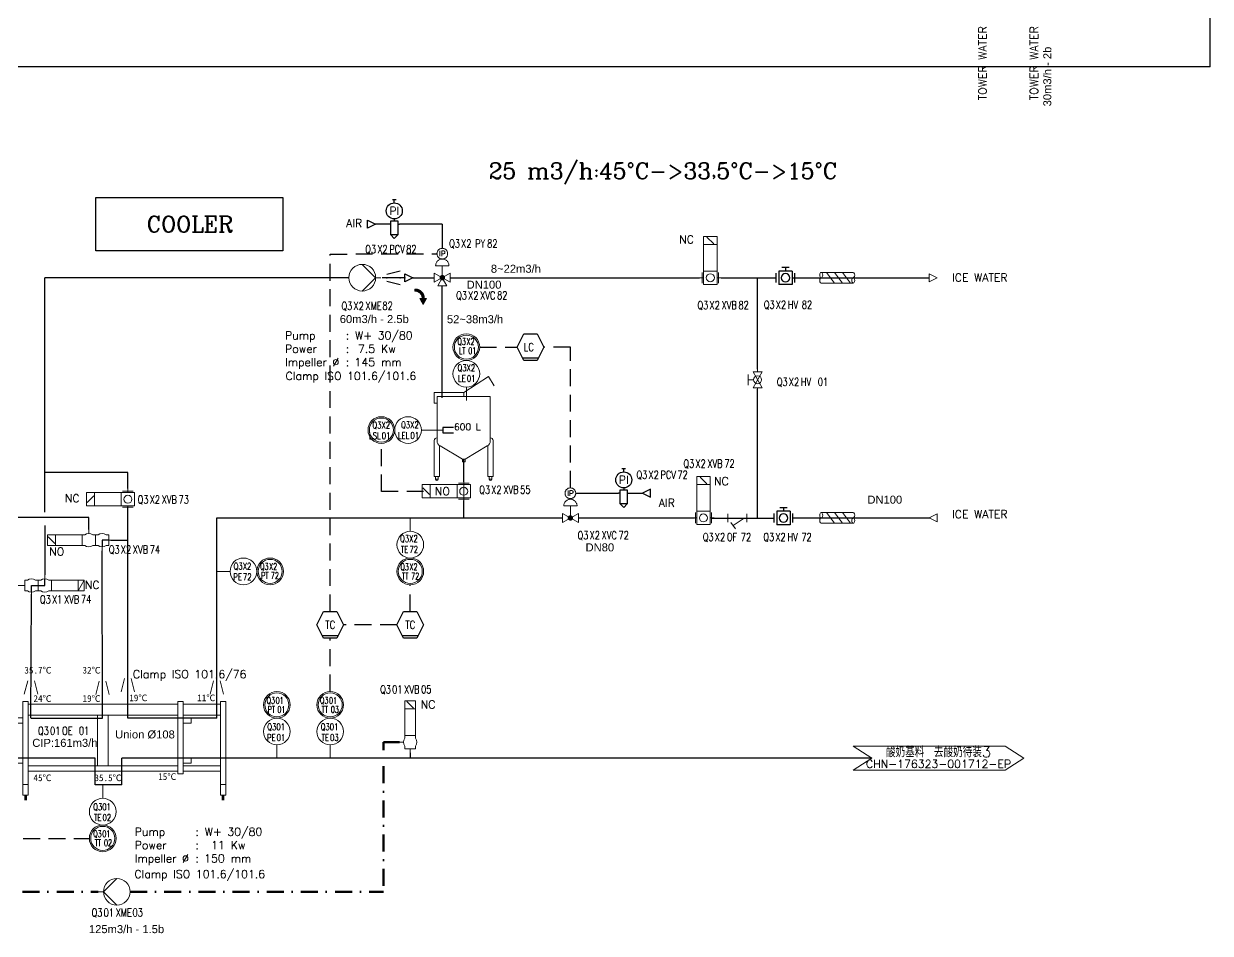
# Model space of a CAD drawing. Header units: inches. Extents: x 14952 to 16573, y 22099 to 23546.
# Drawn here: x 16019.7 to 16464.4, y 22356.9 to 22697.6 of the extents above; entities that cross this region are included whole.
import ezdxf
from ezdxf.enums import TextEntityAlignment as Align

# ---------------------------------------------------------------- set-up
doc = ezdxf.new("R2010")
doc.units = ezdxf.units.IN
doc.header["$MEASUREMENT"] = 0
for name, pattern in [('ACAD_ISO02W100', [15, 12, -3]), ('DASHDOT2', [12.7, 6.35, -3.175, 0, -3.175]), ('DASHED2', [9.525, 6.35, -3.175])]:
    doc.linetypes.add(name, pattern=pattern)
for name, color, linetype in [('14 Pipe Water Cold', 142, 'Continuous'), ('60 TXT International', 7, 'Continuous'), ('DIAMETRE', 7, 'Continuous'), ('LIAISON INSTRUMENTATION', 140, 'DASHED2'), ('LIBELLE-INSTRUM', 7, 'Continuous'), ('MATERIEL-DIVERS', 7, 'Continuous'), ('REPERES', 7, 'Continuous'), ('Steam pipe', 231, 'Continuous'), ('techn-data', 7, 'Continuous'), ('TEXTES', 7, 'Continuous'), ('TUYAUTERIE-AIR INSTRUMENT', 3, 'Continuous'), ('TUYAUTERIE-EAU', 5, 'Continuous'), ('TUYAUTERIE-EAU UTILITES FROIDE', 142, 'Continuous'), ('TUYAUTERIE-EGOUT', 32, 'Continuous'), ('TUYAUTERIE-NEP', 4, 'DASHDOT2'), ('TUYAUTERIE-PROCESS', 30, 'Continuous'), ('TXT_FR', 7, 'Continuous'), ('VANNES', 7, 'Continuous'), ('VANNES-FLUIDES-AUX', 7, 'Continuous')]:
    doc.layers.add(name, color=color, linetype=linetype)
for name, color, linetype, lineweight in [('17 Pipe CIP', 4, 'DASHDOT2', 50), ('19 Pipe Process', 30, 'Continuous', 30), ('31 Equipment', 7, 'Continuous', 9), ('33 Instruments Labels', 7, 'Continuous', 9), ('40 TXT Data', 7, 'Continuous', 9), ('43 TXT English', 7, 'Continuous', 9), ('61 Revision Cloud', 1, 'Continuous', 9)]:
    doc.layers.add(name, color=color, linetype=linetype, lineweight=lineweight)
doc.layers.get('REPERES').off()
doc.styles.add('ROMANC', font='romanc')
doc.styles.add('ROMANS', font='ROMANS.SHX')
doc.styles.get("Standard").update_dxf_attribs({"font": 'arial.ttf'})
doc.styles.add('USER1', font='TXT.SHX', dxfattribs={"bigfont": 'gbcbig.shx'})

# ---------------------------------------------------------------- blocks, each defined once
blk = doc.blocks.new('APV-PMP-GEN-CENTR-1')
at = {"layer": '31 Equipment', "ltscale": 38}
for p, q in [((5, 0), (0, 5)), ((-5, 0), (-7, 0)), ((5, 0), (0, -5)), ((5, 0), (7, 0))]:
    blk.add_line(p, q, dxfattribs=at)
blk.add_circle((0, 0), 5, dxfattribs=at)
blk = doc.blocks.new('APV-VLV-SSEAT-SW41-3')
at = {"layer": '31 Equipment', "ltscale": 38}
for p, q in [((1.25, 15.25), (-1.25, 12.75)), ((-2, 2.5), (-2, 1.5)), ((2, 2.5), (2, 1.5)), ((2.5, 0), (4, 0)), ((-2, -2.5), (-2, -1.5)), ((2, -2.5), (-2, -2.5)), ((-2, -2.5), (2, -2.5)), ((0, -2.5), (0, -5)), ((2, -2.5), (2, -1.5))]:
    blk.add_line(p, q, dxfattribs=at)
for points in [[(-2, 12.5), (2, 12.5), (2, 15.5), (-2, 15.5)], [(-2, 2.5), (2, 2.5), (2, 12.5), (-2, 12.5)]]:
    blk.add_lwpolyline(points, close=True, dxfattribs=at)
for start, end in [(143.1301, 216.8699), (323.1301, 36.8699)]:
    blk.add_arc((0, 0), 2.5, start, end, dxfattribs=at)
blk = doc.blocks.new('FLE23')
at = {"color": 7}
for p, q in [((0, -1.5), (0, 1.5)), ((0, 1.5), (3, 0)), ((3, 0), (0, -1.5))]:
    blk.add_line(p, q, dxfattribs=at)
at = {"layer": 'MATERIEL-DIVERS', "color": 2}
for p in [(0, 0), (3, 0)]:
    blk.add_point(p, dxfattribs=at)
at = {"layer": 'MATERIEL-DIVERS', "color": 7, "extrusion": (-1, 0, 0)}
blk.add_point((0, 0), dxfattribs=at)
at = {"layer": 'MATERIEL-DIVERS', "color": 7, "extrusion": (1, 0, 0)}
blk.add_point((3, 0), dxfattribs=at)
blk = doc.blocks.new('CR')
at = {"color": 7}
for p, q in [((-2.5, 2.5), (2.5, 1.25)), ((2.5, 1.25), (2.5, 1.25)), ((2.5, -1.25), (-2.5, -2.5))]:
    blk.add_line(p, q, dxfattribs=at)
at = {"color": 7, "extrusion": (-1, 0, 0)}
blk.add_point((-2.5, 0), dxfattribs=at)
at = {"color": 7, "extrusion": (1, 0, 0)}
blk.add_point((2.5, 0), dxfattribs=at)
blk = doc.blocks.new('APV-SIGN-ARW-DEFWAY-3')
at = {"layer": '31 Equipment'}
h = blk.add_hatch(dxfattribs=at)
h.set_pattern_fill('ANSI31', color=256, scale=0.01, style=0)
h.set_pattern_definition([(135, (0, 0), (0.02245064, 0.02245064), [])])
edge = h.paths.add_edge_path()
edge.add_line((-1.25, -5.25), (-2, -5.25))
edge.add_arc((-4.75, -5.25), 2.75, 360, 450)
edge.add_line((-4.75, -2.5), (-4.75, -3.375))
edge.add_line((-4.75, -3.375), (-7, -2.125))
edge.add_line((-7, -2.125), (-4.75, -0.875))
edge.add_line((-4.75, -0.875), (-4.75, -1.75))
edge.add_arc((-4.75, -5.25), 3.5, 360, 450, ccw=False)
blk.add_line((-2, -5.25), (-1.25, -5.25), dxfattribs=at)
for points in [[(-4.75, -2.5), (-4.75, -3.375), (-7, -2.125), (-4.75, -0.875)], [(-4.75, -0.875), (-4.75, -1.75)]]:
    blk.add_lwpolyline(points, dxfattribs=at)
for radius in [3.5, 2.75]:
    blk.add_arc((-4.75, -5.25), radius, 0, 90, dxfattribs=at)
blk = doc.blocks.new('APV-INS-M-L-TE')
at = {"layer": '31 Equipment', "color": 7}
blk.add_line((0, -5), (0, -10), dxfattribs=at)
blk.add_circle((0, 0), 5, dxfattribs=at)
at = {"layer": '33 Instruments Labels', "style": 'ROMANS', "width": 0.8, "flags": 8}
blk.add_attdef('TE', text='', height=3, dxfattribs=at).set_placement((0, 0), align=Align.MIDDLE)
blk = doc.blocks.new('APV-INS-F-L-TT')
at = {"layer": '31 Equipment'}
for radius in [5, 4.5]:
    blk.add_circle((0, 0), radius, dxfattribs=at)
blk = doc.blocks.new('APV-OTH-GEN-INSULATE-1')
at = {"layer": '31 Equipment'}
for p, q in [((6, 2), (-6, 2)), ((-5, -2), (-2, 2)), ((-2, -2), (1, 2)), ((1, -2), (4, 2)), ((-6, -2), (6, -2))]:
    blk.add_line(p, q, dxfattribs=at)
for centre, major_axis in [((-6, 1), (0, 1)), ((6, -1), (0, -1))]:
    blk.add_ellipse(centre, major_axis=major_axis, ratio=0.547943, start_param=0, end_param=3.141593, dxfattribs=at)
at = {"layer": '31 Equipment', "extrusion": (0, 0, -1)}
for centre, major_axis in [((-6, -1), (0, -1)), ((6, 1), (0, 1))]:
    blk.add_ellipse(centre, major_axis=major_axis, ratio=0.547943, dxfattribs=at)
blk = doc.blocks.new('APV-VLV-MODUL-2WAY-1')
at = {"layer": '31 Equipment', "linetype": 'ACAD_ISO02W100', "ltscale": 38}
for p, q in [((2.5, 4.5), (-2.5, 4.5)), ((0, 1), (0, 4.5))]:
    blk.add_line(p, q, dxfattribs=at)
at = {"layer": '31 Equipment', "ltscale": 38}
for p, q in [((-3, 0), (-4, 0)), ((3, 0), (4, 0))]:
    blk.add_line(p, q, dxfattribs=at)
at = {"layer": '31 Equipment'}
for p, q in [((-3, 1.734), (-3, -1.734)), ((-3, -1.734), (3, 1.734)), ((3, -1.734), (-3, 1.734)), ((3, 1.734), (3, -1.734))]:
    blk.add_line(p, q, dxfattribs=at)
at = {"layer": '31 Equipment', "const_width": 1}
blk.add_lwpolyline([(-0.5, 0, 1), (0.5, 0, 1)], format="xyb", close=True, dxfattribs=at)
at = {"layer": '31 Equipment', "linetype": 'ACAD_ISO02W100', "ltscale": 38}
blk.add_arc((0, 4.5), 2.5, 0, 180, dxfattribs=at)
blk = doc.blocks.new('APV-VLV-BFLY-SVS-3')
at = {"layer": '31 Equipment', "ltscale": 38}
for p, q in [((1.25, 15.25), (-1.25, 12.75)), ((-2.5, 0), (-4, 0)), ((2.5, 2.5), (-2.5, 2.5)), ((-2.5, 2.5), (-2.5, -2.5)), ((2.5, -2.5), (2.5, 2.5)), ((2.5, 0), (4, 0)), ((-2.5, -2.5), (2.5, -2.5))]:
    blk.add_line(p, q, dxfattribs=at)
at = {"layer": '31 Equipment'}
for p, q in [((-3, 2), (-3, -2)), ((3, -2), (3, 2))]:
    blk.add_line(p, q, dxfattribs=at)
at = {"layer": '31 Equipment', "ltscale": 38}
for points in [[(-2.5, 12.5), (2.5, 12.5), (2.5, 15.5), (-2.5, 15.5)], [(-2.5, 2.5), (2.5, 2.5), (2.5, 12.5), (-2.5, 12.5)]]:
    blk.add_lwpolyline(points, close=True, dxfattribs=at)
blk.add_circle((0, 0), 1.5, dxfattribs=at)
blk = doc.blocks.new('APV-TNK-SMALL-13')
at = {"layer": '31 Equipment', "ltscale": 38}
for p, q in [((-11.44, 35.55), (-9.25, 38.96)), ((-9.25, 38.96), (0, 32.95)), ((11, 32.95), (0, 32.95)), ((0, 31.45), (0, 32.95)), ((11, 28.95), (11, 32.95)), ((10, 28.95), (11, 28.95)), ((-10.5, 0.5), (-10.5, 1.5)), ((-9.5, 0.5), (-10.5, 0.5)), ((-9.5, 1.5), (-9.5, 0.5)), ((9.5, 0.5), (9.5, 1.5)), ((10.5, 0.5), (9.5, 0.5)), ((10.5, 1.5), (10.5, 0.5))]:
    blk.add_line(p, q, dxfattribs=at)
at = {"layer": '31 Equipment', "color": 7}
for p, q in [((9.99, 31.45), (-9.99, 31.45)), ((-9.98, 31.46), (-9.98, 14.84)), ((9.99, 14.84), (9.99, 31.46)), ((-11, 15), (-11, 1.5)), ((11, 15), (11, 1.5)), ((-9, 1.5), (-9, 13.1)), ((-0.5, 8), (-8.76, 13)), ((8.77, 13), (0.5, 8)), ((9, 1.5), (9, 13.1)), ((-0.5, 8), (-0.5, 7)), ((-0.5, 8), (0.5, 8)), ((-0.5, 7), (0.5, 7)), ((0.5, 7), (0.5, 8))]:
    blk.add_line(p, q, dxfattribs=at)
at = {"layer": '31 Equipment'}
for p, q in [((-9, 1.5), (-11, 1.5)), ((11, 1.5), (9, 1.5))]:
    blk.add_line(p, q, dxfattribs=at)
at = {"layer": '31 Equipment', "color": 7}
for centre, radius, start, end in [((-10, 15), 1, 90, 180), ((-7.98, 14.84), 2, 180, 247.0521), ((7.99, 14.84), 2, 292.9283, 0), ((10, 15), 1, 0, 90)]:
    blk.add_arc(centre, radius, start, end, dxfattribs=at)
at = {"layer": '31 Equipment', "ltscale": 38}
for centre in [(-10, 0.5), (10, 0.5)]:
    blk.add_arc(centre, 0.5, 180, 0, dxfattribs=at)
blk.add_point((0, 7), dxfattribs=at)
blk = doc.blocks.new('APV-INS-M-L-LE2')
at = {"layer": '31 Equipment', "color": 7}
blk.add_line((5, 0), (13, 0), dxfattribs=at)
at = {"layer": '31 Equipment', "lineweight": 25}
blk.add_lwpolyline([(17, 1), (13, 1), (13, 0), (13, -1), (17, -1)], dxfattribs=at)
at = {"layer": '31 Equipment', "color": 7}
blk.add_circle((0, 0), 5, dxfattribs=at)
at = {"layer": '33 Instruments Labels', "style": 'ROMANS', "width": 0.8}
blk.add_attdef('LE?', text='', height=3, dxfattribs=at).set_placement((0, 0), align=Align.MIDDLE)
blk = doc.blocks.new('APV-INS-F-L-LS')
at = {"layer": '31 Equipment'}
for radius in [5, 4.5]:
    blk.add_circle((0, 0), radius, dxfattribs=at)
at = {"layer": '33 Instruments Labels', "style": 'ROMANS', "width": 0.8}
blk.add_attdef('LS?', text='', height=3, dxfattribs=at).set_placement((0, 0), align=Align.MIDDLE)
blk = doc.blocks.new('APV-INS-M-L-LE1')
at = {"layer": '31 Equipment', "color": 7}
blk.add_line((0, -5), (0, -10), dxfattribs=at)
blk.add_circle((0, 0), 5, dxfattribs=at)
blk = doc.blocks.new('APV-VLV-MODUL-3WAY-1')
at = {"layer": '31 Equipment', "linetype": 'ACAD_ISO02W100', "ltscale": 38}
for p, q in [((2.5, 4.5), (-2.5, 4.5)), ((0, 1), (0, 4.5))]:
    blk.add_line(p, q, dxfattribs=at)
at = {"layer": '31 Equipment', "ltscale": 38}
for p, q in [((-3, 0), (-4, 0)), ((3, 0), (4, 0))]:
    blk.add_line(p, q, dxfattribs=at)
at = {"layer": '31 Equipment'}
for p, q in [((-3, 1.734), (-3, -1.734)), ((-3, -1.734), (3, 1.734)), ((3, -1.734), (-3, 1.734)), ((3, 1.734), (3, -1.734)), ((0, -3), (0, -4))]:
    blk.add_line(p, q, dxfattribs=at)
blk.add_lwpolyline([(0, 0), (1.734, -3), (-1.734, -3), (0, 0)], dxfattribs=at)
at = {"layer": '31 Equipment', "const_width": 1}
blk.add_lwpolyline([(-0.5, 0, 1), (0.5, 0, 1)], format="xyb", close=True, dxfattribs=at)
at = {"layer": '31 Equipment', "linetype": 'ACAD_ISO02W100', "ltscale": 38}
blk.add_arc((0, 4.5), 2.5, 0, 180, dxfattribs=at)
blk = doc.blocks.new('APV-SIGN-ARW-FLOW-1')
at = {"layer": '31 Equipment'}
for p, q in [((-1.5, -1.5), (-1.5, 1.5)), ((-1.5, 1.5), (1.5, 0)), ((1.5, 0), (-1.5, -1.5))]:
    blk.add_line(p, q, dxfattribs=at)
blk = doc.blocks.new('NBF_ARROW-4TEXTS')
at = {"layer": '40 TXT Data', "color": 5, "style": 'ROMANS'}
blk.add_attdef('CAPACITY', text='', height=2.5, dxfattribs=at).set_placement((-5, 4), align=Align.BOTTOM_RIGHT)
blk.add_attdef('PID-NO/TAG', text='', height=2.5, dxfattribs=at).set_placement((-5, -7), align=Align.TOP_RIGHT)
at = {"layer": '43 TXT English', "style": 'ROMANS'}
blk.add_attdef('TEXT-ENG', text='', height=3, dxfattribs=at).set_placement((-5, -1), align=Align.BOTTOM_RIGHT)
at = {"layer": '60 TXT International', "style": 'ROMANS'}
blk.add_attdef('TEXT-RUS', text='', height=3, dxfattribs=at).set_placement((-5, -2), align=Align.TOP_RIGHT)
blk = doc.blocks.new('APV-INS-M-L-PE')
at = {"layer": '31 Equipment', "color": 7}
blk.add_line((0, -5), (0, -10), dxfattribs=at)
blk.add_circle((0, 0), 5, dxfattribs=at)
at = {"layer": '33 Instruments Labels', "style": 'ROMANS', "width": 0.8, "flags": 8}
blk.add_attdef('PE', text='', height=3, dxfattribs=at).set_placement((0, 0), align=Align.MIDDLE)
blk = doc.blocks.new('APV-FILT-GEN-Y-1')
at = {"layer": '31 Equipment'}
for p, q in [((-3.5, -1.5), (-3.5, 1.5)), ((-3.5, 0), (3.5, 0)), ((-2.5, 0), (1.6, -2.87)), ((3.5, 1.5), (3.5, -1.5)), ((2.46, -1.64), (0.74, -4.1))]:
    blk.add_line(p, q, dxfattribs=at)
blk = doc.blocks.new('APV-INS-F-L-PT')
at = {"layer": '31 Equipment'}
for radius in [5, 4.5]:
    blk.add_circle((0, 0), radius, dxfattribs=at)
blk = doc.blocks.new('APV-INS-F-PLC-TC')
at = {"layer": '31 Equipment', "lineweight": -3}
for p, q in [((-5, 0), (-2.5, 5)), ((-2.5, 5), (2.5, 5)), ((2.5, 5), (5, 0)), ((-2.5, -5), (-5, 0)), ((5, 0), (2.5, -5)), ((-3, -4), (3, -4)), ((2.5, -5), (-2.5, -5))]:
    blk.add_line(p, q, dxfattribs=at)
at = {"layer": '33 Instruments Labels', "style": 'ROMANS', "width": 0.8}
blk.add_text('TC', height=3, dxfattribs=at).set_placement((0, 0), align=Align.MIDDLE)
blk = doc.blocks.new('APV-INS-F-L-LT')
at = {"layer": '31 Equipment'}
for radius in [5, 4.5]:
    blk.add_circle((0, 0), radius, dxfattribs=at)
blk = doc.blocks.new('APV-VLV-IPCNV-GEN-1')
at = {"layer": '31 Equipment', "linetype": 'ACAD_ISO02W100', "ltscale": 38}
blk.add_circle((0, 0), 2, dxfattribs=at)
at = {"layer": '31 Equipment', "style": 'ROMANS'}
blk.add_text('IP', height=2, dxfattribs=at).set_placement((0, 0), align=Align.MIDDLE)
blk = doc.blocks.new('DETR12MODIF')
at = {"layer": 'MATERIEL-DIVERS', "color": 7}
for p, q in [((-0.67, 9.33), (0.67, 9.33)), ((0, 8), (0, 9.33)), ((-1.33, 0), (-2, 0)), ((-1.33, -4), (-1.33, 1.33)), ((-1.33, 1.33), (1.33, 1.33)), ((1.33, 1.33), (1.33, -4)), ((1.33, 0), (2, 0)), ((-1.33, -4), (0, -5.33)), ((1.33, -4), (-1.33, -4)), ((0, -5.33), (1.33, -4))]:
    blk.add_line(p, q, dxfattribs=at)
at = {"layer": 'MATERIEL-DIVERS'}
blk.add_line((0, 2), (0, 1.33), dxfattribs=at)
blk.add_circle((0, 5), 3, dxfattribs=at)
at = {"layer": 'MATERIEL-DIVERS', "style": 'ROMANS'}
blk.add_text('PI', height=3, dxfattribs=at).set_placement((0, 5), align=Align.MIDDLE)
blk = doc.blocks.new('APV-SIGN-ARW-DWG-1')
at = {"layer": '31 Equipment'}
for p, q in [((-32, 4.49), (25, 4.49)), ((-32, 4.49), (-25, 0)), ((25, 4.49), (32, 0)), ((-25, 0), (-32, -4.49)), ((32, 0), (25, -4.49)), ((-32, -4.49), (25, -4.49))]:
    blk.add_line(p, q, dxfattribs=at)
at = {"layer": '31 Equipment', "style": 'ROMANS', "width": 0.8}
for tag, p in [('TEXT1', (0, 0.37)), ('TEXT2', (0, -3.63))]:
    blk.add_attdef(tag, text='', height=3, dxfattribs=at).set_placement(p, align=Align.CENTER)
blk = doc.blocks.new('REPNORM1')
at = {"layer": 'TEXTES', "style": 'ROMANS', "width": 0.75}
for tag, p in [('ZONE', (-9.75, -1.25)), ('SOUSZONE', (-5.25, -1.25)), ('ELEMENT', (-0.75, -1.25)), ('NUM', (5.59, -1.22))]:
    blk.add_attdef(tag, p, '', height=3, dxfattribs=at)
blk = doc.blocks.new('REPINS')
at = {"layer": 'TEXTES', "style": 'ROMANS', "width": 0.75}
for tag, p in [('ZONE', (-3.3, 1)), ('SOUSZONE', (0.1, 1)), ('NUM', (0.2, -3))]:
    blk.add_attdef(tag, p, '', height=2.5, dxfattribs=at)
blk.add_attdef('ELEMENT', text='', height=2.5, dxfattribs=at).set_placement((-0.2, -3), align=Align.RIGHT)
blk = doc.blocks.new('REPINS2')
at = {"layer": 'TEXTES', "style": 'ROMANS', "width": 0.7}
for tag, p in [('ZONE', (-3.35, 0.8)), ('SOUSZONE', (0.05, 0.8)), ('NUM', (0.7, -2.6))]:
    blk.add_attdef(tag, p, '', height=2.5, dxfattribs=at)
blk.add_attdef('ELEMENT', text='', height=2.5, dxfattribs=at).set_placement((-1.56, -2.59), align=Align.CENTER)
blk = doc.blocks.new('REPNORM')
at = {"layer": 'TEXTES', "style": 'ROMANS', "width": 0.75}
for tag, p in [('ZONE', (-9.75, -1.25)), ('SOUSZONE', (-5.25, -1.25)), ('ELEMENT', (0, -1.25)), ('NUM', (4.5, -1.25))]:
    blk.add_attdef(tag, p, '', height=3, dxfattribs=at)
blk = doc.blocks.new('TEXT-PUMP_caract_ANGLAIS')
at = {"layer": 'techn-data', "style": 'ROMANS'}
for s, p in [('Pump', (-22, 9)), ('Power', (-22, 4)), ('Kw', (14, 4)), ('Impeller %%C', (-22, -1)), ('mm', (14, -1))]:
    blk.add_text(s, height=3, dxfattribs=at).set_placement(p)
for p in [(2, 9), (2, 4), (2, -1)]:
    blk.add_text(':', height=3, dxfattribs=at).set_placement(p, align=Align.RIGHT)
blk.add_attdef('Type', (4.23, 9), '', height=3, dxfattribs=at)
for tag, p in [('Pui', (11.76, 4)), ('Dia', (11.76, -1))]:
    blk.add_attdef(tag, text='', height=3, dxfattribs=at).set_placement(p, align=Align.RIGHT)
blk = doc.blocks.new('APV-VLV-SSEAT-SW43-41')
at = {"layer": '31 Equipment', "ltscale": 38}
for p, q in [((1.25, 20.25), (-1.25, 17.75)), ((-2, 7.5), (-2, 6.5)), ((2, 7.5), (2, 6.5)), ((2.5, 5), (4, 5)), ((-2.5, 0), (-4, 0)), ((-2, 2.5), (-2, 3.5)), ((-2, 2.5), (2, 2.5)), ((-2, 2.5), (-2, 1.5)), ((2, 2.5), (2, 3.5)), ((2, 2.5), (2, 1.5)), ((-2, -1.5), (-2, -2.5)), ((-2, -2.5), (2, -2.5)), ((0, -2.5), (0, -5)), ((2, -1.5), (2, -2.5))]:
    blk.add_line(p, q, dxfattribs=at)
at = {"layer": '31 Equipment', "lineweight": 30}
for p, q in [((0, 0), (-2.5, 0)), ((0, -2.5), (0, 0))]:
    blk.add_line(p, q, dxfattribs=at)
at = {"layer": '31 Equipment', "ltscale": 38}
for points in [[(-2, 17.5), (2, 17.5), (2, 20.5), (-2, 20.5)], [(-2, 7.5), (2, 7.5), (2, 17.5), (-2, 17.5)]]:
    blk.add_lwpolyline(points, close=True, dxfattribs=at)
for centre, start, end in [((0, 5), 143.1301, 216.8699), ((0, 5), 323.1301, 36.8699), ((0, 0), 143.1301, 216.8699), ((0, 0), 323.1301, 36.8699)]:
    blk.add_arc(centre, 2.5, start, end, dxfattribs=at)
blk = doc.blocks.new('APV-VLVM-BALL-KHV+MF-1')
at = {"layer": '31 Equipment', "ltscale": 38}
for p, q in [((-3, 0), (-4, 0)), ((3, 0), (4, 0))]:
    blk.add_line(p, q, dxfattribs=at)
at = {"layer": '31 Equipment'}
for p, q in [((-3, 1.734), (-3, -1.734)), ((-3, -1.734), (3, 1.734)), ((3, -1.734), (-3, 1.734)), ((-2, 3.5), (2, 3.5)), ((0, 1.5), (0, 3.5)), ((3, 1.734), (3, -1.734))]:
    blk.add_line(p, q, dxfattribs=at)
blk.add_circle((0, 0), 1.5, dxfattribs=at)
blk = doc.blocks.new('VALVBUTT A BRIDES')
at = {"layer": 'VANNES'}
for p, q in [((-3.5, -1.73), (-3.5, 1.74)), ((-2.5, 2.5), (-2.5, -2.5)), ((-2.5, 2.5), (2.5, 2.5)), ((-1.4, 3.77), (1.4, 3.77)), ((0, 3.77), (0, 2.5)), ((2.5, 2.5), (2.5, -2.5)), ((3.5, -1.73), (3.5, 1.74)), ((-2.5, -2.5), (2.5, -2.5))]:
    blk.add_line(p, q, dxfattribs=at)
blk.add_circle((0, 0), 1.6, dxfattribs=at)
blk = doc.blocks.new('APV-FCE-GEN-REDCON-1')
at = {"layer": '31 Equipment', "color": 7}
for p, q in [((-2.5, 2.5), (2.5, 1.25)), ((2.5, 1.25), (2.5, 1.25)), ((2.5, -1.25), (-2.5, -2.5))]:
    blk.add_line(p, q, dxfattribs=at)
blk = doc.blocks.new('APV-VLV-SSEAT-SW43-11')
at = {"layer": '31 Equipment', "ltscale": 38}
for p, q in [((-2, 6.5), (-2, 7.5)), ((2, 6.5), (2, 7.5)), ((2.5, 5), (4, 5)), ((-4, 0), (-2.5, 0)), ((-2, 2.5), (-2, 3.5)), ((-2, 2.5), (2, 2.5)), ((-2, 1.5), (-2, 2.5)), ((2, 2.5), (2, 3.5)), ((2, 1.5), (2, 2.5)), ((-2, -2.5), (-2, -1.5)), ((-2, -2.5), (2, -2.5)), ((0, -5), (0, -2.5)), ((2, -2.5), (2, -1.5))]:
    blk.add_line(p, q, dxfattribs=at)
at = {"layer": '31 Equipment', "lineweight": 30, "ltscale": 38}
blk.add_line((0, 0), (0, 5), dxfattribs=at)
at = {"layer": '31 Equipment', "lineweight": 30}
for p, q in [((0, 5), (2.5, 5)), ((-2.5, 0), (0, 0))]:
    blk.add_line(p, q, dxfattribs=at)
at = {"layer": '31 Equipment', "ltscale": 38}
blk.add_lwpolyline([(-2, 7.5), (2, 7.5), (2, 17.5), (-2, 17.5)], close=True, dxfattribs=at)
for centre, start, end in [((0, 5), 143.1301, 216.8699), ((0, 5), 323.1301, 36.8699), ((0, 0), 143.1301, 216.8699), ((0, 0), 323.1301, 36.8699)]:
    blk.add_arc(centre, 2.5, start, end, dxfattribs=at)
blk = doc.blocks.new('A$C67AE6050')
at = {"layer": '31 Equipment'}
for p, q in [((2, 22.5), (2, 24.84)), ((2, 24.84), (6, 24.84)), ((2, 22.5), (6, 24.84)), ((6, 24.84), (6, 22.5))]:
    blk.add_line(p, q, dxfattribs=at)
blk.add_blockref('APV-VLV-SSEAT-SW43-11', (4, 5), dxfattribs=at)
blk = doc.blocks.new('A$C0E460E77')
at = {"layer": '31 Equipment'}
for p, q in [((32, 2), (32, 37)), ((34, 37), (32, 37)), ((34, 2), (34, 37)), ((90, 36), (34, 36)), ((92, 37), (90, 37)), ((90, 10), (90, 37)), ((92, 10), (92, 37)), ((106, 36), (92, 36)), ((106, 2), (106, 37)), ((108, 37), (106, 37)), ((108, 2), (108, 37)), ((90, 32), (34, 32)), ((60, 13), (60, 32)), ((60, 13), (60, 32)), ((64, 13), (64, 32)), ((64, 13), (64, 32)), ((106, 32), (92, 32)), ((30, 29), (30, 31)), ((32, 31), (30, 31)), ((32, 29), (30, 29)), ((95, 31), (92, 31)), ((95, 29), (92, 29)), ((95, 29), (95, 31)), ((30, 14), (30, 16)), ((32, 16), (30, 16)), ((32, 14), (30, 14)), ((95, 16), (92, 16)), ((95, 14), (92, 14)), ((95, 14), (95, 16)), ((90, 13), (34, 13)), ((90, 11), (34, 11)), ((92, 10), (90, 10)), ((106, 13), (92, 13)), ((106, 11), (92, 11)), ((34, 6), (32, 6)), ((108, 6), (106, 6)), ((34, 2), (32, 2)), ((108, 2), (106, 2))]:
    blk.add_line(p, q, dxfattribs=at)
for points in [[(32.5, 2), (33.5, 2), (32.5, 0), (33.5, 0)], [(106.5, 2), (107.5, 2), (106.5, 0), (107.5, 0)]]:
    blk.add_trace(points, dxfattribs=at)

msp = doc.modelspace()

# ---------------------------------------------------------------- linework, layer by layer
at = {"layer": '14 Pipe Water Cold'}
for p, q in [((16027.57, 22514.68), (16027.57, 22602.47)), ((16141.58, 22602.47), (16027.57, 22602.47)), ((16176.58, 22557.47), (16176.58, 22599.47)), ((16179.58, 22602.47), (16273.02, 22602.46)), ((16281.02, 22602.46), (16301.58, 22602.47)), ((16294.75, 22568.25), (16294.75, 22602.47)), ((16307.58, 22602.47), (16359.08, 22602.47)), ((16294.75, 22512.47), (16294.75, 22560.75)), ((16058.73, 22529.45), (16027.57, 22529.45)), ((16058.73, 22523.47), (16058.73, 22529.45)), ((16058.73, 22504.18), (16058.73, 22516.22)), ((16044.06, 22512.68), (15969.52, 22512.68)), ((16027.57, 22509.67), (16027.57, 22491.2)), ((16044.06, 22508.18), (16044.06, 22512.68)), ((16092.04, 22437.47), (16092.04, 22512.47)), ((16092.04, 22512.47), (16221.58, 22512.47)), ((16227.58, 22512.47), (16271.08, 22512.47)), ((16277.58, 22512.46), (16300.97, 22512.46)), ((16307.97, 22512.47), (16359.58, 22512.47)), ((16052.32, 22504.18), (16058.73, 22504.18)), ((16058.73, 22437.47), (16058.73, 22504.18)), ((16049.23, 22437.47), (16049.06, 22500.18)), ((16022.4, 22437.47), (16022.57, 22483.95)), ((16022.43, 22437.47), (16049.23, 22437.47)), ((16092.04, 22437.47), (16058.73, 22437.47))]:
    msp.add_line(p, q, dxfattribs=at)
at = {"layer": '17 Pipe CIP'}
for p, q in [((16154.58, 22428.47), (16154.58, 22425.47)), ((16154.58, 22428.47), (16160.58, 22428.47)), ((16154.58, 22419.47), (16154.58, 22372.47)), ((15980.87, 22372.47), (16047.58, 22372.47)), ((16059.58, 22372.47), (16154.58, 22372.47))]:
    msp.add_line(p, q, dxfattribs=at)
at = {"layer": '19 Pipe Process'}
for p, q in [((16464.38, 22681.42), (15758.65, 22681.42)), ((16026.29, 22422.47), (15967.58, 22422.47)), ((16046.44, 22422.47), (16026.29, 22422.47)), ((16046.44, 22412.47), (16046.44, 22422.47)), ((16337.54, 22422.47), (16056.44, 22422.47)), ((16056.44, 22412.47), (16056.44, 22422.47)), ((16164.58, 22424.47), (16164.58, 22422.47)), ((16056.44, 22412.47), (16046.44, 22412.47))]:
    msp.add_line(p, q, dxfattribs=at)
msp.add_lwpolyline([(16464.38, 22681.42), (16464.38, 22872.61)], dxfattribs=at)
at = {"layer": '31 Equipment', "lineweight": -3}
for p, q in [((16204.58, 22576.47), (16207.08, 22581.47)), ((16207.08, 22581.47), (16212.08, 22581.47)), ((16212.08, 22581.47), (16214.58, 22576.47)), ((16207.08, 22571.47), (16204.58, 22576.47)), ((16214.58, 22576.47), (16212.08, 22571.47)), ((16206.58, 22572.47), (16212.58, 22572.47)), ((16212.08, 22571.47), (16207.08, 22571.47))]:
    msp.add_line(p, q, dxfattribs=at)
at = {"layer": '31 Equipment'}
msp.add_line((16184.58, 22519.47), (16184.58, 22525.47), dxfattribs=at)
at = {"layer": 'LIAISON INSTRUMENTATION'}
for p, q in [((16190.58, 22576.47), (16204.58, 22576.47)), ((16224.58, 22576.47), (16214.58, 22576.47)), ((16153.73, 22522.39), (16153.73, 22540.41)), ((16153.73, 22522.47), (16169.58, 22522.47)), ((16164.58, 22477.47), (16164.58, 22487.47)), ((16159.58, 22472.47), (16139.58, 22472.47)), ((16134.58, 22447.47), (16134.58, 22467.47))]:
    msp.add_line(p, q, dxfattribs=at)
for points in [[(16134.58, 22477.47), (16134.58, 22611.31), (16174.58, 22611.46)], [(16224.58, 22523.73), (16224.58, 22576.47)], [(16009.96, 22392.48), (16044.31, 22392.47)]]:
    msp.add_lwpolyline(points, dxfattribs=at)
at = {"layer": 'MATERIEL-DIVERS'}
msp.add_lwpolyline([(16116.75, 22612.54), (16046.75, 22612.54), (16046.75, 22632.54), (16116.75, 22632.54)], close=True, dxfattribs=at)
at = {"layer": 'TUYAUTERIE-AIR INSTRUMENT'}
for p, q in [((16156.58, 22622.47), (16151.58, 22622.47)), ((16165.58, 22622.47), (16160.58, 22622.47)), ((16176.58, 22622.47), (16165.58, 22622.47)), ((16176.58, 22622.47), (16176.58, 22613.47)), ((16226.58, 22521.73), (16242.58, 22521.73)), ((16246.58, 22521.73), (16251.58, 22521.73))]:
    msp.add_line(p, q, dxfattribs=at)
at = {"layer": 'TUYAUTERIE-EAU UTILITES FROIDE'}
for p, q in [((16162.58, 22602.47), (16154.08, 22602.47)), ((16165.58, 22602.47), (16173.58, 22602.47)), ((16184.58, 22525.97), (16184.58, 22534.47)), ((16184.58, 22512.47), (16184.58, 22518.97))]:
    msp.add_line(p, q, dxfattribs=at)
at = {"layer": 'VANNES', "color": 7}
for p, q in [((16148.58, 22620.97), (16148.58, 22623.97)), ((16148.58, 22623.97), (16151.58, 22622.47)), ((16151.58, 22622.47), (16148.58, 22620.97)), ((16254.58, 22523.23), (16251.58, 22521.73)), ((16254.58, 22520.23), (16254.58, 22523.23)), ((16251.58, 22521.73), (16254.58, 22520.23))]:
    msp.add_line(p, q, dxfattribs=at)

# ---------------------------------------------------------------- block references
at = {"layer": '14 Pipe Water Cold', "xscale": -1}
for p in [(16305.17, 22602.46), (16304.47, 22512.46)]:
    msp.add_blockref('VALVBUTT A BRIDES', p, dxfattribs=at)
at = {"layer": '31 Equipment'}
ref = msp.add_blockref('NBF_ARROW-4TEXTS', (16380.46, 22660.67), dxfattribs=dict(at, xscale=-1, rotation=90))
ref.add_attrib('TEXT-ENG', 'TOWER WATER', dxfattribs={"layer": '43 TXT English', "height": 3, "rotation": 90, "style": 'ROMANS'}).set_placement((16381.46, 22696.67), align=Align.BOTTOM_RIGHT)
ref = msp.add_blockref('NBF_ARROW-4TEXTS', (16399.72, 22660.67), dxfattribs=dict(at, xscale=-1, rotation=90))
ref.add_attrib('TEXT-ENG', 'TOWER WATER', dxfattribs={"layer": '43 TXT English', "height": 3, "rotation": 90, "style": 'ROMANS'}).set_placement((16400.72, 22696.67), align=Align.BOTTOM_RIGHT)
for p in [(16151.58, 22621.47), (16268.72, 22516.73)]:
    msp.add_blockref('NBF_ARROW-4TEXTS', p, dxfattribs=at).add_auto_attribs({'TEXT-ENG': 'AIR'})
for name, p in [('APV-VLV-MODUL-3WAY-1', (16176.58, 22602.47)), ('APV-INS-F-L-LT', (16185.58, 22576.47)), ('APV-INS-F-L-LS', (16153.73, 22545.41)), ('APV-INS-M-L-LE2', (16163.73, 22545.41)), ('APV-INS-F-L-PT', (16112.04, 22492.47)), ('APV-INS-F-PLC-TC', (16134.58, 22472.47)), ('APV-INS-F-PLC-TC', (16164.58, 22472.47)), ('APV-INS-F-L-PT', (16114.58, 22442.47))]:
    msp.add_blockref(name, p, dxfattribs=at)
at = {"layer": '31 Equipment', "xscale": -1}
for name, p in [('APV-OTH-GEN-INSULATE-1', (16324.58, 22602.47)), ('APV-INS-M-L-LE1', (16185.58, 22566.47)), ('APV-TNK-SMALL-13', (16184.58, 22526.47)), ('APV-OTH-GEN-INSULATE-1', (16324.58, 22512.47)), ('APV-SIGN-ARW-FLOW-1', (16360.58, 22512.47)), ('APV-INS-F-L-TT', (16164.58, 22492.47)), ('APV-INS-F-L-TT', (16134.58, 22442.47)), ('APV-INS-M-L-PE', (16114.58, 22432.47)), ('APV-INS-M-L-TE', (16134.58, 22432.47)), ('APV-INS-F-L-TT', (16049.31, 22392.47))]:
    msp.add_blockref(name, p, dxfattribs=at)
for name, p, rotation in [('APV-SIGN-ARW-FLOW-1', (16360.58, 22602.47), 180), ('APV-SIGN-ARW-DEFWAY-3', (16171.58, 22599.47), 270), ('APV-VLVM-BALL-KHV+MF-1', (16294.75, 22564.25), 90), ('APV-INS-M-L-TE', (16164.58, 22502.47), 180), ('APV-INS-M-L-PE', (16102.04, 22492.47), 270.0000000000001), ('APV-INS-M-L-TE', (16049.31, 22402.47), 180)]:
    msp.add_blockref(name, p, dxfattribs=dict(at, rotation=rotation))
at = {"layer": '31 Equipment'}
ref = msp.add_blockref('NBF_ARROW-4TEXTS', (16360.58, 22601.11), dxfattribs=dict(at, xscale=-1))
ref.add_attrib('TEXT-ENG', 'ICE WATER', dxfattribs={"layer": '43 TXT English', "height": 3, "style": 'ROMANS'}).set_placement((16388.44, 22600.11), align=Align.BOTTOM_RIGHT)
ref = msp.add_blockref('NBF_ARROW-4TEXTS', (16360.58, 22512.47), dxfattribs=dict(at, xscale=-1))
ref.add_attrib('TEXT-ENG', 'ICE WATER', dxfattribs={"layer": '43 TXT English', "height": 3, "style": 'ROMANS'}).set_placement((16388.44, 22511.47), align=Align.BOTTOM_RIGHT)
at = {"layer": '31 Equipment', "rotation": 90}
for p in [(16058.73, 22449.8), (16022.43, 22449.01), (16049.2, 22448.89), (16092.04, 22449.01)]:
    msp.add_blockref('APV-FCE-GEN-REDCON-1', p, dxfattribs=at)
at = {"layer": '61 Revision Cloud', "xscale": -1, "rotation": 270}
msp.add_blockref('A$C67AE6050', (16017.57, 22483.2), dxfattribs=at)
at = {"layer": 'MATERIEL-DIVERS', "xscale": -1}
msp.add_blockref('CR', (16158.33, 22602.47), dxfattribs=at)
at = {"layer": 'MATERIEL-DIVERS'}
ref = msp.add_blockref('APV-SIGN-ARW-DWG-1', (16362.54, 22422.47), dxfattribs=at)
ref.add_attrib('TEXT1', '酸奶基料 去酸奶待装3', dxfattribs={"layer": '31 Equipment', "height": 4, "style": 'USER1'}).set_placement((16362.54, 22422.84), align=Align.CENTER)
ref.add_attrib('TEXT2', 'CHN-176323-001712-EP', dxfattribs={"layer": '31 Equipment', "height": 3, "style": 'USER1'}).set_placement((16362.54, 22418.84), align=Align.CENTER)
at = {"layer": 'REPERES'}
for name, p, values in [('REPNORM', (16188.9, 22614.99), {'ZONE': 'Q3', 'SOUSZONE': 'X2', 'ELEMENT': 'PY', 'NUM': '82'}), ('REPNORM1', (16157.46, 22612.89), {'ZONE': 'Q3', 'SOUSZONE': 'X2', 'ELEMENT': 'PCV', 'NUM': '82'}), ('REPNORM1', (16191.52, 22595.57), {'ZONE': 'Q3', 'SOUSZONE': 'X2', 'ELEMENT': 'XVC', 'NUM': '82'}), ('REPNORM1', (16148.55, 22591.62), {'ZONE': 'Q3', 'SOUSZONE': 'X2', 'ELEMENT': 'XME', 'NUM': '82'}), ('REPNORM1', (16281.98, 22591.92), {'ZONE': 'Q3', 'SOUSZONE': 'X2', 'ELEMENT': 'XVB', 'NUM': '82'}), ('REPINS2', (16185.58, 22576.47), {'ZONE': 'Q3', 'SOUSZONE': 'X2', 'NUM': '01', 'ELEMENT': 'LT'}), ('REPINS', (16185.58, 22566.47), {'ZONE': 'Q3', 'SOUSZONE': 'X2', 'ELEMENT': 'LE', 'NUM': '01'}), ('REPNORM1', (16311.71, 22563.18), {'ZONE': 'Q3', 'SOUSZONE': 'X2', 'ELEMENT': 'HV', 'NUM': '01'}), ('REPINS', (16153.69, 22545.03), {'ZONE': 'Q3', 'SOUSZONE': 'X2', 'ELEMENT': 'LSL', 'NUM': '01'}), ('REPINS', (16164.44, 22545.07), {'ZONE': 'Q3', 'SOUSZONE': 'X2', 'ELEMENT': 'LEL', 'NUM': '01'}), ('REPNORM1', (16276.68, 22532.56), {'ZONE': 'Q3', 'SOUSZONE': 'X2', 'ELEMENT': 'XVB', 'NUM': '72'}), ('REPNORM1', (16259.11, 22528.4), {'ZONE': 'Q3', 'SOUSZONE': 'X2', 'ELEMENT': 'PCV', 'NUM': '72'}), ('REPNORM1', (16200.18, 22522.79), {'ZONE': 'Q3', 'SOUSZONE': 'X2', 'ELEMENT': 'XVB', 'NUM': '55'}), ('REPNORM1', (16072.16, 22519.1), {'ZONE': 'Q3', 'SOUSZONE': 'X2', 'ELEMENT': 'XVB', 'NUM': '73'}), ('REPINS', (16164.07, 22502.47), {'ZONE': 'Q3', 'SOUSZONE': 'X2', 'ELEMENT': 'TE', 'NUM': '72'}), ('REPNORM1', (16237.03, 22505.73), {'ZONE': 'Q3', 'SOUSZONE': 'X2', 'ELEMENT': 'XVC', 'NUM': '72'}), ('REPNORM1', (16061.36, 22500.4), {'ZONE': 'Q3', 'SOUSZONE': 'X2', 'ELEMENT': 'XVB', 'NUM': '74'}), ('REPINS', (16101.67, 22492.12), {'ZONE': 'Q3', 'SOUSZONE': 'X2', 'ELEMENT': 'PE', 'NUM': '72'}), ('REPINS2', (16111.63, 22492.25), {'ZONE': 'Q3', 'SOUSZONE': 'X2', 'NUM': '72', 'ELEMENT': 'PT'}), ('REPINS2', (16164.22, 22492.07), {'ZONE': 'Q3', 'SOUSZONE': 'X2', 'NUM': '72', 'ELEMENT': 'TT'}), ('REPNORM1', (16035.54, 22481.72), {'ZONE': 'Q3', 'SOUSZONE': 'X1', 'ELEMENT': 'XVB', 'NUM': '74'}), ('REPNORM1', (16163.05, 22448), {'ZONE': 'Q3', 'SOUSZONE': '01', 'ELEMENT': 'XVB', 'NUM': '05'}), ('REPINS2', (16114.09, 22442.08), {'ZONE': 'Q3', 'SOUSZONE': '01', 'NUM': '01', 'ELEMENT': 'PT'}), ('REPINS2', (16134.09, 22442.08), {'ZONE': 'Q3', 'SOUSZONE': '01', 'NUM': '03', 'ELEMENT': 'TT'}), ('REPNORM1', (16034.81, 22432.49), {'ZONE': 'Q3', 'SOUSZONE': '01', 'ELEMENT': 'OE', 'NUM': '01'}), ('REPINS', (16114.3, 22431.99), {'ZONE': 'Q3', 'SOUSZONE': '01', 'ELEMENT': 'PE', 'NUM': '01'}), ('REPINS', (16134.3, 22431.99), {'ZONE': 'Q3', 'SOUSZONE': '01', 'ELEMENT': 'TE', 'NUM': '03'}), ('REPINS', (16049.05, 22401.98), {'ZONE': 'Q3', 'SOUSZONE': '01', 'ELEMENT': 'TE', 'NUM': '02'}), ('REPINS2', (16049.09, 22392.09), {'ZONE': 'Q3', 'SOUSZONE': '01', 'NUM': '02', 'ELEMENT': 'TT'}), ('REPNORM1', (16054.9, 22364.42), {'ZONE': 'Q3', 'SOUSZONE': '01', 'ELEMENT': 'XME', 'NUM': '03'})]:
    msp.add_blockref(name, p, dxfattribs=at).add_auto_attribs(values)
ref = msp.add_blockref('REPNORM', (16306.81, 22592.11), dxfattribs=at)
ref.add_attrib('ZONE', 'Q3', (16297.06, 22590.86), dxfattribs={"layer": 'TEXTES', "height": 3, "style": 'ROMANS', "width": 0.75})
ref.add_attrib('SOUSZONE', 'X2', (16301.56, 22590.86), dxfattribs={"layer": 'TEXTES', "height": 3, "style": 'ROMANS', "width": 0.75})
ref.add_attrib('ELEMENT', 'HV', (16306.08, 22590.86), dxfattribs={"layer": 'TEXTES', "height": 3, "style": 'ROMANS', "width": 0.75})
ref.add_attrib('NUM', '82', (16311.31, 22590.86), dxfattribs={"layer": 'TEXTES', "height": 3, "style": 'ROMANS', "width": 0.75})
ref = msp.add_blockref('REPNORM', (16283.96, 22505.08), dxfattribs=at)
ref.add_attrib('ZONE', 'Q3', (16274.21, 22503.83), dxfattribs={"layer": 'TEXTES', "height": 3, "style": 'ROMANS', "width": 0.75})
ref.add_attrib('SOUSZONE', 'X2', (16278.71, 22503.83), dxfattribs={"layer": 'TEXTES', "height": 3, "style": 'ROMANS', "width": 0.75})
ref.add_attrib('ELEMENT', 'OF', (16283.23, 22503.83), dxfattribs={"layer": 'TEXTES', "height": 3, "style": 'ROMANS', "width": 0.75})
ref.add_attrib('NUM', '72', (16288.46, 22503.83), dxfattribs={"layer": 'TEXTES', "height": 3, "style": 'ROMANS', "width": 0.75})
ref = msp.add_blockref('REPNORM', (16306.64, 22505.08), dxfattribs=at)
ref.add_attrib('ZONE', 'Q3', (16296.89, 22503.83), dxfattribs={"layer": 'TEXTES', "height": 3, "style": 'ROMANS', "width": 0.75})
ref.add_attrib('SOUSZONE', 'X2', (16301.39, 22503.84), dxfattribs={"layer": 'TEXTES', "height": 3, "style": 'ROMANS', "width": 0.75})
ref.add_attrib('ELEMENT', 'HV', (16305.91, 22503.84), dxfattribs={"layer": 'TEXTES', "height": 3, "style": 'ROMANS', "width": 0.75})
ref.add_attrib('NUM', '72', (16311.14, 22503.84), dxfattribs={"layer": 'TEXTES', "height": 3, "style": 'ROMANS', "width": 0.75})
at = {"layer": 'Steam pipe', "xscale": -1}
msp.add_blockref('APV-FILT-GEN-Y-1', (16287.14, 22512.46), dxfattribs=at)
at = {"layer": 'TUYAUTERIE-EAU'}
msp.add_blockref('FLE23', (16162.58, 22602.47), dxfattribs=at)
at = {"layer": 'TUYAUTERIE-EGOUT', "xscale": -1}
msp.add_blockref('APV-PMP-GEN-CENTR-1', (16054.58, 22372.47), dxfattribs=at)
at = {"layer": 'TUYAUTERIE-NEP'}
msp.add_blockref('A$C0E460E77', (15987.41, 22406.67), dxfattribs=at)
at = {"layer": 'TUYAUTERIE-PROCESS'}
for p, values in [((16139.63, 22570.33), {'Dia': '145', 'Pui': '7.5', 'Type': 'W+ 30/80'}), ((16083.29, 22384.44), {'Dia': '150', 'Pui': '11', 'Type': 'W+ 30/80'})]:
    msp.add_blockref('TEXT-PUMP_caract_ANGLAIS', p, dxfattribs=at).add_auto_attribs(values)
at = {"layer": 'VANNES', "xscale": -1}
for name, p in [('APV-VLV-BFLY-SVS-3', (16277.02, 22602.46)), ('APV-VLV-BFLY-SVS-3', (16274.41, 22512.47)), ('APV-VLV-MODUL-2WAY-1', (16224.58, 22512.47)), ('APV-VLV-SSEAT-SW41-3', (16164.58, 22428.47))]:
    msp.add_blockref(name, p, dxfattribs=at)
at = {"layer": 'VANNES'}
for name, p in [('APV-VLV-IPCNV-GEN-1', (16176.58, 22611.47)), ('APV-PMP-GEN-CENTR-1', (16146.58, 22602.47)), ('APV-VLV-IPCNV-GEN-1', (16224.58, 22521.73))]:
    msp.add_blockref(name, p, dxfattribs=at)
at = {"layer": 'VANNES', "xscale": -1, "rotation": 90}
msp.add_blockref('APV-VLV-BFLY-SVS-3', (16058.73, 22519.47), dxfattribs=at)
at = {"layer": 'VANNES'}
for name, p, rotation in [('APV-VLV-BFLY-SVS-3', (16184.58, 22522.47), 90.00000000000001), ('APV-VLV-SSEAT-SW43-41', (16049.06, 22504.18), 90)]:
    msp.add_blockref(name, p, dxfattribs=dict(at, rotation=rotation))
at = {"layer": 'VANNES-FLUIDES-AUX'}
for p in [(16158.58, 22622.47), (16244.58, 22521.73)]:
    msp.add_blockref('DETR12MODIF', p, dxfattribs=at)

# ---------------------------------------------------------------- texts
at = {"layer": '31 Equipment', "style": 'ROMANS'}
msp.add_text('600 L', height=2.5, dxfattribs=at).set_placement((16185.95, 22546.58), align=Align.MIDDLE_CENTER)
at = {"layer": '31 Equipment', "insert": (16176.58, 22522.47), "char_height": 3, "attachment_point": 5, "style": 'ROMANS'}
msp.add_mtext_dynamic_manual_height_columns('NO', width=11, gutter_width=15, heights=[0], dxfattribs=at)
at = {"layer": '31 Equipment', "color": 1, "char_height": 2.5, "width": 28.4552, "attachment_point": 3, "style": 'ROMANS'}
for s, insert in [('{\\fKaiTi|b0|i0|c134|p49;35.7℃}', (16030.16, 22456.69)), ('{\\fKaiTi|b0|i0|c0|p49;3\\fKaiTi|b0|i0|c134|p49;2℃}', (16048.54, 22456.69)), ('{\\fKaiTi|b0|i0|c134|p49;24℃}', (16030.16, 22446.09)), ('{\\fKaiTi|b0|i0|c134|p49;19℃}', (16048.54, 22446.09)), ('{\\fKaiTi|b0|i0|c0|p49;45\\fKaiTi|b0|i0|c134|p49;℃}', (16030.16, 22416.4)), ('{\\fKaiTi|b0|i0|c0|p49;3\\fKaiTi|b0|i0|c134|p49;5.5℃}', (16056.41, 22416.4)), ('{\\fKaiTi|b0|i0|c134|p49;15℃}', (16076.93, 22416.86))]:
    msp.add_mtext(s, dxfattribs=dict(at, insert=insert))
at = {"layer": '31 Equipment', "color": 1, "char_height": 2.5, "attachment_point": 3, "style": 'ROMANS'}
for s, insert in [('{\\fKaiTi|b0|i0|c134|p49;19℃}', (16066.07, 22446.35)), ('{\\fKaiTi|b0|i0|c134|p49;11℃}', (16091.52, 22446.35))]:
    msp.add_mtext(s, dxfattribs=dict(at, insert=insert))
at = {"layer": 'DIAMETRE'}
msp.add_text('30m3/h - 2b', height=3, rotation=90, dxfattribs=at).set_placement((16404.79, 22666.64))
for s, p in [('8~22m3/h ', (16194.77, 22604.32)), ('DN100', (16185.68, 22598.36)), ('60m3/h - 2.5b', (16138.15, 22585.47)), ('52~38m3/h ', (16178.31, 22585.41)), ('DN100', (16335.88, 22517.83)), ('DN80', (16230.26, 22499.96)), ('CIP:161m3/h', (16022.9, 22426.74)), ('Union %%C108', (16053.96, 22429.9)), ('125m3/h - 1.5b', (16044.14, 22356.97))]:
    msp.add_text(s, height=3, dxfattribs=at).set_placement(p)
at = {"layer": 'LIBELLE-INSTRUM', "style": 'ROMANS', "width": 0.8}
msp.add_text('LC', height=3, dxfattribs=at).set_placement((16208.99, 22576.48), align=Align.MIDDLE)
at = {"layer": 'TEXTES', "style": 'ROMANS'}
for s, p in [('NC', (16265.37, 22615.32)), ('NC', (16278.39, 22524.75)), ('NC', (16035.13, 22518.34)), ('NO', (16029.25, 22498.38)), ('NC', (16042.62, 22485.89)), ('NC', (16168.48, 22441.1))]:
    msp.add_text(s, height=3, dxfattribs=at).set_placement(p)
at = {"layer": 'TXT_FR', "style": 'ROMANS'}
for s, p in [('Clamp ISO 101.6/101.6', (16117.85, 22564.16)), ('Clamp ISO 101.6/76', (16060.62, 22452.46)), ('Clamp ISO 101.6/101.6', (16061.18, 22377.57))]:
    msp.add_text(s, height=3, dxfattribs=at).set_placement(p)
at = {"layer": 'TXT_FR', "char_height": 6, "style": 'ROMANC'}
for s, insert, width, attachment_point in [('\\A1;25 m3/h:45°C->33,5°C->15°C', (16324.58, 22641.47), 313.838, 6), ('COOLER', (16081.97, 22622.54), 215.2292, 5)]:
    msp.add_mtext(s, dxfattribs=dict(at, insert=insert, width=width, attachment_point=attachment_point))

doc.saveas('drawing.dxf')
